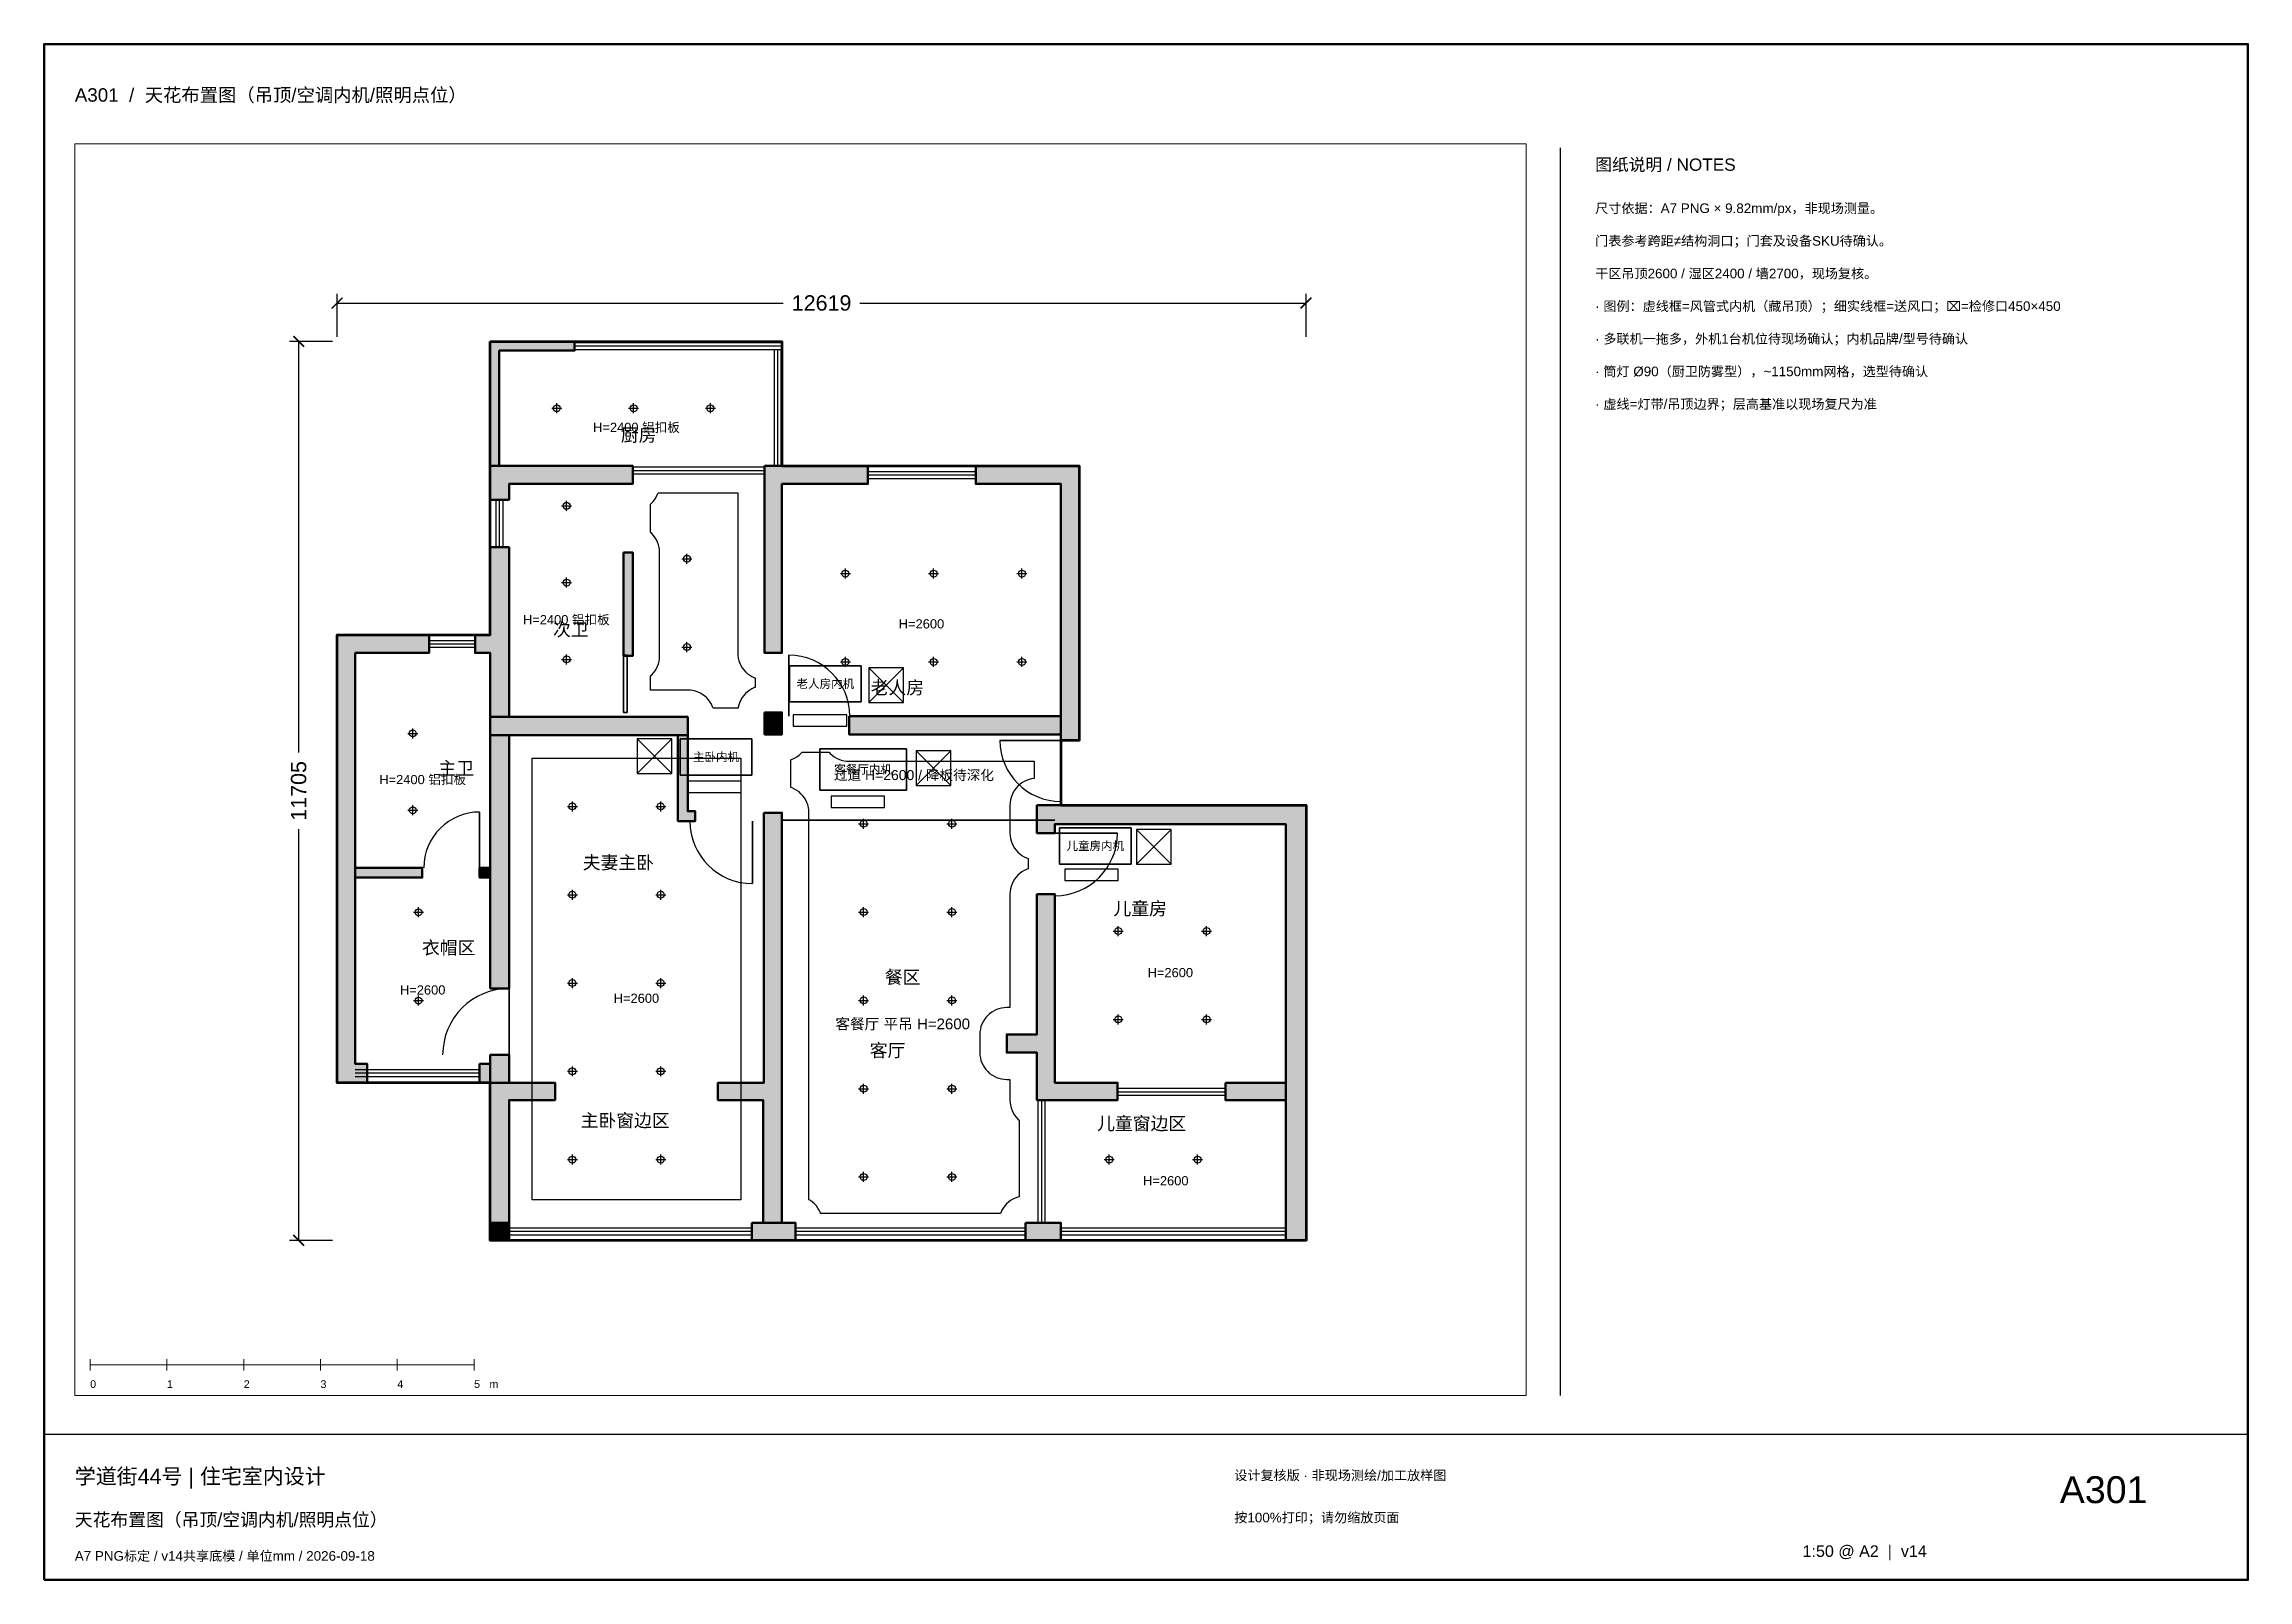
# Paper-space layout 'A301' of a CAD drawing. Header units: millimetres. Extents: x 10 to 584, y 10 to 410.
# The model-space entities are those that its viewports show. They can reach past a viewport. Long polylines and large blocks are cut down to what shows.
import ezdxf
from ezdxf.enums import TextEntityAlignment as Align

# ---------------------------------------------------------------- set-up
doc = ezdxf.new("R2010")
doc.units = ezdxf.units.MM
doc.linetypes.add('DASHED', pattern=[150, 100, -50])
for name, color, linetype, lineweight in [('A-CEIL', 7, 'Continuous', 25), ('A-DIMS', 7, 'Continuous', 18), ('A-DOOR', 7, 'Continuous', 25), ('A-FRAME', 7, 'Continuous', 25), ('A-TEXT', 7, 'Continuous', 18), ('A-VPORT', 7, 'Continuous', 25), ('A-WALL', 7, 'Continuous', 50), ('A-WINDOW', 7, 'Continuous', 25)]:
    doc.layers.add(name, color=color, linetype=linetype, lineweight=lineweight)
doc.styles.add('CN', font='Arial Unicode.ttf')
doc.dimstyles.new('ARCH', dxfattribs={"dimtxt": 200, "dimasz": 140, "dimexe": 120, "dimexo": 60, "dimgap": 60, "dimtad": 1, "dimdec": 0, "dimtxsty": 'CN', "dimblk": 'ARCHTICK', "dimcen": 2.5, "dimazin": 3, "dimtfac": 1, "dimtmove": 0, "dimatfit": 3})

# ---------------------------------------------------------------- blocks, each defined once
blk = doc.blocks.new('_ARCHTICK')
at = {"color": 0, "linetype": 'BYBLOCK', "const_width": 0.15}
blk.add_lwpolyline([(-0.5, -0.5), (0.5, 0.5)], dxfattribs=at)
blk = doc.blocks.new('*D1')
for p, q in [((0, 11765.44), (0, 12325.44)), ((0, 12205.44), (5809.35, 12205.44)), ((6809.35, 12205.44), (12618.7, 12205.44)), ((12618.7, 11765.44), (12618.7, 12325.44))]:
    blk.add_line(p, q)
at = {"layer": 'Defpoints'}
for p in [(0, 12205.44), (0, 11705.44), (12618.7, 11705.44)]:
    blk.add_point(p, dxfattribs=at)
at = {"layer": 'A-DIMS', "xscale": 140, "yscale": 140, "rotation": 180}
blk.add_blockref('_ARCHTICK', (0, 12205.44), dxfattribs=at)
at = {"layer": 'A-DIMS', "xscale": 140, "yscale": 140}
blk.add_blockref('_ARCHTICK', (12618.7, 12205.44), dxfattribs=at)
at = {"layer": 'A-DIMS', "insert": (6309.35, 12205.44), "char_height": 200, "attachment_point": 5, "style": 'CN'}
blk.add_mtext('12619', dxfattribs=at)
blk = doc.blocks.new('*D2')
for p, q in [((-60, 11705.44), (-620, 11705.44)), ((-500, 6352.72), (-500, 11705.44)), ((-500, 0), (-500, 5352.72)), ((-60, 0), (-620, 0))]:
    blk.add_line(p, q)
at = {"layer": 'Defpoints'}
for p in [(0, 11705.44), (-500, 0), (0, 0)]:
    blk.add_point(p, dxfattribs=at)
at = {"layer": 'A-DIMS', "xscale": 140, "yscale": 140}
for p, rotation in [((-500, 11705.44), 90), ((-500, 0), 270)]:
    blk.add_blockref('_ARCHTICK', p, dxfattribs=dict(at, rotation=rotation))
at = {"layer": 'A-DIMS', "insert": (-500, 5852.72), "char_height": 200, "attachment_point": 5, "rotation": 90, "style": 'CN'}
blk.add_mtext('11705', dxfattribs=at)

msp = doc.modelspace()

# ---------------------------------------------------------------- hatches: boundary and pattern name
at = {"layer": 'A-WALL'}
for points in [[(1993.5, 11705.4), (3093.3, 11705.4), (3093.3, 11587.6), (2111.3, 11587.6), (2111.3, 10085.1), (1993.5, 10085.1)], [(1993.5, 10085.1), (3849.4, 10085.1), (3849.4, 9849.5), (2239, 9849.5), (2239, 9643.2), (1993.5, 9643.2)], [(5567.9, 10085.1), (6913.3, 10085.1), (6913.3, 9849.5), (5793.8, 9849.5), (5793.8, 7649.8), (5567.9, 7649.8)], [(8317.5, 10085.1), (9662.9, 10085.1), (9662.9, 6510.7), (9427.2, 6510.7), (9427.2, 9849.5), (8317.5, 9849.5)], [(1993.5, 9024.6), (2239, 9024.6), (2239, 6815.1), (1993.5, 6815.1), (1993.5, 7649.8), (1797.1, 7649.8), (1797.1, 7885.5), (1993.5, 7885.5)], [(3731.6, 8955.8), (3849.4, 8955.8), (3849.4, 7610.5), (3731.6, 7610.5)], [(0, 7885.5), (1198, 7885.5), (1198, 7649.8), (235.7, 7649.8), (235.7, 2297.9), (392.8, 2297.9), (392.8, 2052.4), (0, 2052.4)], [(1993.5, 6815.1), (4566.3, 6815.1), (4566.3, 6579.4), (1993.5, 6579.4)], [(5567.9, 6874), (5793.8, 6874), (5793.8, 6589.2), (5567.9, 6589.2)], [(6667.8, 6824.9), (9427.2, 6824.9), (9427.2, 6589.2), (6667.8, 6589.2)], [(1993.5, 6579.4), (2239, 6579.4), (2239, 3279.9), (1993.5, 3279.9)], [(4438.6, 6579.4), (4566.3, 6579.4), (4566.3, 5587.6), (4664.5, 5587.6), (4664.5, 5459.9), (4438.6, 5459.9)], [(5558.1, 5567.9), (5793.8, 5567.9), (5793.8, 225.9), (5548.3, 225.9), (5548.3, 1826.5), (4959.1, 1826.5), (4959.1, 2052.4), (5558.1, 2052.4)], [(9113, 5666.1), (12618.7, 5666.1), (12618.7, 0), (12353.6, 0), (12353.6, 5420.6), (9348.6, 5420.6), (9348.6, 5302.8), (9113, 5302.8)], [(235.7, 4851.1), (1109.7, 4851.1), (1109.7, 4723.4), (235.7, 4723.4)], [(1856, 4851.1), (1993.5, 4851.1), (1993.5, 4723.4), (1856, 4723.4)], [(9113, 4507.4), (9348.6, 4507.4), (9348.6, 2052.4), (10163.7, 2052.4), (10163.7, 1826.5), (9113, 1826.5), (9113, 2445.2), (8720.2, 2445.2), (8720.2, 2680.9), (9113, 2680.9)], [(1856, 2297.9), (1993.5, 2297.9), (1993.5, 2415.7), (2239, 2415.7), (2239, 2052.4), (1856, 2052.4)], [(1993.5, 2415.7), (2239, 2415.7), (2239, 2052.4), (2838, 2052.4), (2838, 1826.5), (2239, 1826.5), (2239, 225.9), (1993.5, 225.9)], [(11568, 2052.4), (12353.6, 2052.4), (12353.6, 1826.5), (11568, 1826.5)], [(1993.5, 225.9), (2239, 225.9), (2239, 0), (1993.5, 0)], [(5401, 225.9), (5970.6, 225.9), (5970.6, 0), (5401, 0)], [(8965.7, 225.9), (9427.2, 225.9), (9427.2, 0), (8965.7, 0)]]:
    msp.add_hatch(color=8, dxfattribs=at).paths.add_polyline_path(points)

# ---------------------------------------------------------------- linework, layer by layer
at = {"layer": 'A-CEIL'}
for p, q in [((2796.3, 10835.1), (2926.3, 10835.1)), ((2861.3, 10770.1), (2861.3, 10900.1)), ((3796.3, 10835.1), (3926.3, 10835.1)), ((3861.3, 10770.1), (3861.3, 10900.1)), ((4796.3, 10835.1), (4926.3, 10835.1)), ((4861.3, 10770.1), (4861.3, 10900.1)), ((2924, 9565.1), (3054, 9565.1)), ((2989, 9500.1), (2989, 9630.1)), ((4556.6, 8810), (4556.6, 8940)), ((2989, 8500.1), (2989, 8630.1)), ((4491.6, 8875), (4621.6, 8875)), ((6553.8, 8682.1), (6683.8, 8682.1)), ((6618.8, 8617.1), (6618.8, 8747.1)), ((7703.8, 8682.1), (7833.8, 8682.1)), ((7768.8, 8617.1), (7768.8, 8747.1)), ((8853.8, 8682.1), (8983.8, 8682.1)), ((8918.8, 8617.1), (8918.8, 8747.1)), ((2924, 8565.1), (3054, 8565.1)), ((4556.6, 7660), (4556.6, 7790)), ((2924, 7565.1), (3054, 7565.1)), ((2989, 7500.1), (2989, 7630.1)), ((4491.6, 7725), (4621.6, 7725)), ((6553.8, 7532.1), (6683.8, 7532.1)), ((6618.8, 7467.1), (6618.8, 7597.1)), ((7703.8, 7532.1), (7833.8, 7532.1)), ((7768.8, 7467.1), (7768.8, 7597.1)), ((8853.8, 7532.1), (8983.8, 7532.1)), ((8918.8, 7467.1), (8918.8, 7597.1)), ((6923.1, 7001.7), (7374.8, 7453.4)), ((7374.8, 7001.7), (6923.1, 7453.4)), ((920.7, 6601.1), (1050.7, 6601.1)), ((985.7, 6536.1), (985.7, 6666.1)), ((3908.4, 6078.6), (4360.1, 6530.3)), ((4360.1, 6078.6), (3908.4, 6530.3)), ((7541.8, 5921.5), (7993.5, 6373.2)), ((7993.5, 5921.5), (7541.8, 6373.2)), ((920.7, 5601.1), (1050.7, 5601.1)), ((985.7, 5536.1), (985.7, 5666.1)), ((2999, 5650.9), (3129, 5650.9)), ((3064, 5585.9), (3064, 5715.9)), ((4149, 5650.9), (4279, 5650.9)), ((4214, 5585.9), (4214, 5715.9)), ((6856.6, 5360), (6856.6, 5490)), ((8006.6, 5360), (8006.6, 5490)), ((6791.6, 5425), (6921.6, 5425)), ((7941.6, 5425), (8071.6, 5425)), ((10409.2, 4900.2), (10860.9, 5351.9)), ((10860.9, 4900.2), (10409.2, 5351.9)), ((1060.7, 4207.9), (1060.7, 4337.9)), ((2999, 4500.9), (3129, 4500.9)), ((3064, 4435.9), (3064, 4565.9)), ((4149, 4500.9), (4279, 4500.9)), ((4214, 4435.9), (4214, 4565.9)), ((6856.6, 4210), (6856.6, 4340)), ((8006.6, 4210), (8006.6, 4340)), ((995.7, 4272.9), (1125.7, 4272.9)), ((6791.6, 4275), (6921.6, 4275)), ((7941.6, 4275), (8071.6, 4275)), ((10108.6, 4027.4), (10238.6, 4027.4)), ((10173.6, 3962.4), (10173.6, 4092.4)), ((11258.6, 4027.4), (11388.6, 4027.4)), ((11323.6, 3962.4), (11323.6, 4092.4)), ((1060.7, 3057.9), (1060.7, 3187.9)), ((2999, 3350.9), (3129, 3350.9)), ((3064, 3285.9), (3064, 3415.9)), ((4149, 3350.9), (4279, 3350.9)), ((4214, 3285.9), (4214, 3415.9)), ((6856.6, 3060), (6856.6, 3190)), ((8006.6, 3060), (8006.6, 3190)), ((995.7, 3122.9), (1125.7, 3122.9)), ((6791.6, 3125), (6921.6, 3125)), ((7941.6, 3125), (8071.6, 3125)), ((10108.6, 2877.4), (10238.6, 2877.4)), ((10173.6, 2812.4), (10173.6, 2942.4)), ((11258.6, 2877.4), (11388.6, 2877.4)), ((11323.6, 2812.4), (11323.6, 2942.4)), ((2999, 2200.9), (3129, 2200.9)), ((3064, 2135.9), (3064, 2265.9)), ((4149, 2200.9), (4279, 2200.9)), ((4214, 2135.9), (4214, 2265.9)), ((6856.6, 1910), (6856.6, 2040)), ((8006.6, 1910), (8006.6, 2040)), ((6791.6, 1975), (6921.6, 1975)), ((7941.6, 1975), (8071.6, 1975)), ((2999, 1050.9), (3129, 1050.9)), ((3064, 985.9), (3064, 1115.9)), ((4149, 1050.9), (4279, 1050.9)), ((4214, 985.9), (4214, 1115.9)), ((6856.6, 760), (6856.6, 890)), ((8006.6, 760), (8006.6, 890)), ((9990.8, 1050.9), (10120.8, 1050.9)), ((10055.8, 985.9), (10055.8, 1115.9)), ((11140.8, 1050.9), (11270.8, 1050.9)), ((11205.8, 985.9), (11205.8, 1115.9)), ((6791.6, 825), (6921.6, 825)), ((7941.6, 825), (8071.6, 825))]:
    msp.add_line(p, q, dxfattribs=at)
at = {"layer": 'A-CEIL', "linetype": 'DASHED', "lineweight": 35}
msp.add_line((5793.8, 5469.7), (9348.6, 5469.7), dxfattribs=at)
at = {"layer": 'A-CEIL', "linetype": 'DASHED', "lineweight": 25}
for points in [[(4081.6, 9588.1), (4096.9, 9602), (4120, 9627.4), (4140.5, 9655), (4158.1, 9684.5), (4172.8, 9715.5), (4179.8, 9735.1), (5217.9, 9735.1), (5217.9, 7649.8), (5219.6, 7615.5), (5224.7, 7581.5), (5233, 7548.2), (5244.6, 7515.8), (5259.3, 7484.8), (5276.9, 7455.3), (5297.4, 7427.7), (5320.5, 7402.3), (5345.9, 7379.2), (5373.5, 7358.8), (5403, 7341.1), (5434, 7326.4), (5443.8, 7322.9), (5443.8, 7200.9), (5434, 7197.4), (5403, 7182.7), (5373.5, 7165), (5345.9, 7144.6), (5320.5, 7121.5), (5297.4, 7096), (5276.9, 7068.4), (5259.3, 7039), (5244.6, 7007.9), (5233, 6975.6), (5224.7, 6942.3), (5222.8, 6929.4), (4896.7, 6929.4), (4889.7, 6949), (4875, 6980.1), (4857.3, 7009.5), (4836.9, 7037.1), (4813.8, 7062.6), (4788.3, 7085.6), (4760.7, 7106.1), (4731.3, 7123.8), (4700.2, 7138.4), (4667.9, 7150), (4634.6, 7158.4), (4600.6, 7163.4), (4566.3, 7165.1), (4081.6, 7165.1), (4081.6, 7349.1), (4096.9, 7363), (4120, 7388.5), (4140.5, 7416.1), (4158.1, 7445.5), (4172.8, 7476.6), (4184.4, 7508.9), (4192.7, 7542.2), (4197.8, 7576.2), (4199.4, 7610.5), (4199.4, 8955.8), (4197.8, 8990.1), (4192.7, 9024.1), (4184.4, 9057.4), (4172.8, 9089.8), (4158.1, 9120.8), (4140.5, 9150.3), (4120, 9177.9), (4096.9, 9203.3), (4081.6, 9217.2)], [(5908.1, 6258.8), (5927.7, 6265.9), (5958.8, 6280.5), (5988.2, 6298.2), (6015.8, 6318.7), (6041.3, 6341.7), (6055.2, 6357.1), (6406.4, 6357.1), (6420.3, 6341.7), (6445.7, 6318.7), (6473.3, 6298.2), (6502.8, 6280.5), (6533.8, 6265.9), (6566.2, 6254.3), (6599.5, 6245.9), (6633.5, 6240.9), (6667.8, 6239.2), (9077.2, 6239.2), (9077.2, 6014.2), (9044.7, 6009.4), (9011.4, 6001.1), (8979, 5989.5), (8948, 5974.8), (8918.5, 5957.2), (8890.9, 5936.7), (8865.5, 5913.6), (8842.4, 5888.2), (8821.9, 5860.6), (8804.3, 5831.1), (8789.6, 5800.1), (8778, 5767.7), (8769.7, 5734.4), (8764.6, 5700.4), (8763, 5666.1), (8763, 5302.8), (8764.6, 5268.5), (8769.7, 5234.5), (8778, 5201.2), (8789.6, 5168.9), (8804.3, 5137.8), (8821.9, 5108.4), (8842.4, 5080.8), (8865.5, 5055.3), (8890.9, 5032.2), (8918.5, 5011.8), (8948, 4994.1), (8979, 4979.4), (8998.6, 4972.4), (8998.6, 4837.8), (8979, 4830.7), (8948, 4816.1), (8918.5, 4798.4), (8890.9, 4777.9), (8865.5, 4754.9), (8842.4, 4729.4), (8821.9, 4701.8), (8804.3, 4672.4), (8789.6, 4641.3), (8778, 4609), (8769.7, 4575.7), (8764.6, 4541.7), (8763, 4507.4), (8763, 3030.9), (8720.2, 3030.9), (8685.9, 3029.2), (8651.9, 3024.1), (8618.6, 3015.8), (8586.2, 3004.2), (8555.2, 2989.5), (8525.7, 2971.9), (8498.1, 2951.4), (8472.7, 2928.3), (8449.6, 2902.9), (8429.1, 2875.3), (8411.5, 2845.8), (8396.8, 2814.8), (8385.2, 2782.5), (8376.9, 2749.1), (8371.8, 2715.2), (8370.2, 2680.9), (8370.2, 2445.2), (8371.8, 2410.9), (8376.9, 2376.9), (8385.2, 2343.6), (8396.8, 2311.2), (8411.5, 2280.2), (8429.1, 2250.7), (8449.6, 2223.1), (8472.7, 2197.7), (8498.1, 2174.6), (8525.7, 2154.2), (8555.2, 2136.5), (8586.2, 2121.8), (8618.6, 2110.3), (8651.9, 2101.9), (8685.9, 2096.9), (8720.2, 2095.2), (8763, 2095.2), (8763, 1826.5), (8764.6, 1792.2), (8769.7, 1758.2), (8778, 1724.9), (8789.6, 1692.6), (8804.3, 1661.5), (8821.9, 1632.1), (8842.4, 1604.5), (8865.5, 1579), (8880.8, 1565.1), (8880.8, 565), (8864.1, 560.8), (8831.7, 549.2), (8800.7, 534.5), (8771.2, 516.9), (8743.6, 496.4), (8718.2, 473.3), (8695.1, 447.9), (8674.6, 420.3), (8657, 390.8), (8642.3, 359.8), (8638.8, 350), (6297.4, 350), (6293.9, 359.8), (6279.2, 390.8), (6261.6, 420.3), (6241.1, 447.9), (6218, 473.3), (6192.6, 496.4), (6165, 516.9), (6143.8, 529.6), (6143.8, 5567.9), (6142.1, 5602.2), (6137.1, 5636.2), (6128.7, 5669.5), (6117.2, 5701.9), (6102.5, 5732.9), (6084.8, 5762.4), (6064.4, 5790), (6041.3, 5815.4), (6015.8, 5838.5), (5988.2, 5859), (5958.8, 5876.6), (5927.7, 5891.3), (5908.1, 5898.3)], [(2539, 6279.4), (5258.1, 6279.4), (5258.1, 525.9), (2539, 525.9)]]:
    msp.add_lwpolyline(points, close=True, dxfattribs=at)
at = {"layer": 'A-CEIL', "linetype": 'DASHED', "lineweight": 35}
for points in [[(5892, 7011.5), (6824.9, 7011.5), (6824.9, 7482.8), (5892, 7482.8)], [(4468.1, 6058.9), (5401, 6058.9), (5401, 6530.3), (4468.1, 6530.3)], [(6284.8, 5862.5), (7414.1, 5862.5), (7414.1, 6402.6), (6284.8, 6402.6)], [(9407.6, 4900.2), (10340.5, 4900.2), (10340.5, 5371.5), (9407.6, 5371.5)]]:
    msp.add_lwpolyline(points, close=True, dxfattribs=at)
at = {"layer": 'A-CEIL', "lineweight": 25}
for points in [[(6923.1, 7001.7), (7374.8, 7001.7), (7374.8, 7453.4), (6923.1, 7453.4)], [(5941.1, 6697.2), (6638.3, 6697.2), (6638.3, 6844.5), (5941.1, 6844.5)], [(3908.4, 6078.6), (4360.1, 6078.6), (4360.1, 6530.3), (3908.4, 6530.3)], [(7541.8, 5921.5), (7993.5, 5921.5), (7993.5, 6373.2), (7541.8, 6373.2)], [(4566.3, 5833.1), (5263.5, 5833.1), (5263.5, 5980.4), (4566.3, 5980.4)], [(6432.1, 5636.7), (7129.3, 5636.7), (7129.3, 5784), (6432.1, 5784)], [(10409.2, 4900.2), (10860.9, 4900.2), (10860.9, 5351.9), (10409.2, 5351.9)], [(9476.3, 4684.1), (10173.5, 4684.1), (10173.5, 4831.4), (9476.3, 4831.4)]]:
    msp.add_lwpolyline(points, close=True, dxfattribs=at)
at = {"layer": 'A-CEIL'}
for centre in [(2861.3, 10835.1), (3861.3, 10835.1), (4861.3, 10835.1), (2989, 9565.1), (4556.6, 8875), (2989, 8565.1), (6618.8, 8682.1), (7768.8, 8682.1), (8918.8, 8682.1), (4556.6, 7725), (2989, 7565.1), (6618.8, 7532.1), (7768.8, 7532.1), (8918.8, 7532.1), (985.7, 6601.1), (985.7, 5601.1), (3064, 5650.9), (4214, 5650.9), (6856.6, 5425), (8006.6, 5425), (1060.7, 4272.9), (3064, 4500.9), (4214, 4500.9), (6856.6, 4275), (8006.6, 4275), (10173.6, 4027.4), (11323.6, 4027.4), (1060.7, 3122.9), (3064, 3350.9), (4214, 3350.9), (6856.6, 3125), (8006.6, 3125), (10173.6, 2877.4), (11323.6, 2877.4), (3064, 2200.9), (4214, 2200.9), (6856.6, 1975), (8006.6, 1975), (3064, 1050.9), (4214, 1050.9), (6856.6, 825), (8006.6, 825), (10055.8, 1050.9), (11205.8, 1050.9)]:
    msp.add_circle(centre, 45, dxfattribs=at)
at = {"layer": 'A-DOOR', "lineweight": 35}
for p, q in [((5882.2, 6824.9), (5882.2, 7620.3)), ((9427.2, 6510.7), (8631.8, 6510.7)), ((1856, 4851.1), (1856, 5577.8)), ((5410.8, 5459.9), (5410.8, 4644.9)), ((9348.6, 5302.8), (10163.7, 5302.8)), ((2239, 2415.7), (2239, 3279.9))]:
    msp.add_line(p, q, dxfattribs=at)
msp.add_lwpolyline([(3731.6, 6874), (3776.6, 6874), (3776.6, 7620.3), (3731.6, 7620.3)], close=True, dxfattribs=at)
at = {"layer": 'A-DOOR'}
for centre, radius, start, end in [((5882.2, 6824.9), 795.4, 0, 90), ((9427.2, 6510.7), 795.4, 180, -90), ((1856, 4851.1), 726.7, 90, 180), ((5410.8, 5459.9), 815.1, 180, -90), ((9348.6, 5302.8), 815.1, -90, 0), ((2239, 2415.7), 864.2, 90, 180)]:
    msp.add_arc(centre, radius, start, end, dxfattribs=at)
at = {"layer": 'A-WALL', "lineweight": 70}
msp.add_lwpolyline([(1993.5, 11705.4), (5793.8, 11705.4), (5793.8, 10085.1), (9662.9, 10085.1), (9662.9, 6510.7), (9427.2, 6510.7), (9427.2, 5666.1), (12618.7, 5666.1), (12618.7, 0), (1993.5, 0), (1993.5, 2052.4), (0, 2052.4), (0, 7885.5), (1993.5, 7885.5)], close=True, dxfattribs=at)
at = {"layer": 'A-WALL', "lineweight": 50}
for points in [[(1993.5, 11705.4), (3093.3, 11705.4), (3093.3, 11587.6), (2111.3, 11587.6), (2111.3, 10085.1), (1993.5, 10085.1)], [(1993.5, 10085.1), (3849.4, 10085.1), (3849.4, 9849.5), (2239, 9849.5), (2239, 9643.2), (1993.5, 9643.2)], [(5567.9, 10085.1), (6913.3, 10085.1), (6913.3, 9849.5), (5793.8, 9849.5), (5793.8, 7649.8), (5567.9, 7649.8)], [(8317.5, 10085.1), (9662.9, 10085.1), (9662.9, 6510.7), (9427.2, 6510.7), (9427.2, 9849.5), (8317.5, 9849.5)], [(1993.5, 9024.6), (2239, 9024.6), (2239, 6815.1), (1993.5, 6815.1), (1993.5, 7649.8), (1797.1, 7649.8), (1797.1, 7885.5), (1993.5, 7885.5)], [(3731.6, 8955.8), (3849.4, 8955.8), (3849.4, 7610.5), (3731.6, 7610.5)], [(0, 7885.5), (1198, 7885.5), (1198, 7649.8), (235.7, 7649.8), (235.7, 2297.9), (392.8, 2297.9), (392.8, 2052.4), (0, 2052.4)], [(1993.5, 6815.1), (4566.3, 6815.1), (4566.3, 6579.4), (1993.5, 6579.4)], [(5567.9, 6874), (5793.8, 6874), (5793.8, 6589.2), (5567.9, 6589.2)], [(6667.8, 6824.9), (9427.2, 6824.9), (9427.2, 6589.2), (6667.8, 6589.2)], [(1993.5, 6579.4), (2239, 6579.4), (2239, 3279.9), (1993.5, 3279.9)], [(4438.6, 6579.4), (4566.3, 6579.4), (4566.3, 5587.6), (4664.5, 5587.6), (4664.5, 5459.9), (4438.6, 5459.9)], [(5558.1, 5567.9), (5793.8, 5567.9), (5793.8, 225.9), (5548.3, 225.9), (5548.3, 1826.5), (4959.1, 1826.5), (4959.1, 2052.4), (5558.1, 2052.4)], [(9113, 5666.1), (12618.7, 5666.1), (12618.7, 0), (12353.6, 0), (12353.6, 5420.6), (9348.6, 5420.6), (9348.6, 5302.8), (9113, 5302.8)], [(235.7, 4851.1), (1109.7, 4851.1), (1109.7, 4723.4), (235.7, 4723.4)], [(1856, 4851.1), (1993.5, 4851.1), (1993.5, 4723.4), (1856, 4723.4)], [(9113, 4507.4), (9348.6, 4507.4), (9348.6, 2052.4), (10163.7, 2052.4), (10163.7, 1826.5), (9113, 1826.5), (9113, 2445.2), (8720.2, 2445.2), (8720.2, 2680.9), (9113, 2680.9)], [(1856, 2297.9), (1993.5, 2297.9), (1993.5, 2415.7), (2239, 2415.7), (2239, 2052.4), (1856, 2052.4)], [(1993.5, 2415.7), (2239, 2415.7), (2239, 2052.4), (2838, 2052.4), (2838, 1826.5), (2239, 1826.5), (2239, 225.9), (1993.5, 225.9)], [(11568, 2052.4), (12353.6, 2052.4), (12353.6, 1826.5), (11568, 1826.5)], [(1993.5, 225.9), (2239, 225.9), (2239, 0), (1993.5, 0)], [(5401, 225.9), (5970.6, 225.9), (5970.6, 0), (5401, 0)], [(8965.7, 225.9), (9427.2, 225.9), (9427.2, 0), (8965.7, 0)]]:
    msp.add_lwpolyline(points, close=True, dxfattribs=at)
at = {"layer": 'A-WINDOW'}
for p, q in [((3093.3, 11691.5), (5793.8, 11691.5)), ((3093.3, 11601.5), (5793.8, 11601.5)), ((5689.9, 11587.6), (5689.9, 10085.1)), ((5779.9, 11587.6), (5779.9, 10085.1)), ((3849.4, 10071.2), (5567.9, 10071.2)), ((3849.4, 9981.2), (5567.9, 9981.2)), ((6913.3, 10012.3), (8317.5, 10012.3)), ((6913.3, 9922.3), (8317.5, 9922.3)), ((2066.3, 9643.2), (2066.3, 9024.6)), ((2156.3, 9643.2), (2156.3, 9024.6)), ((1198, 7812.6), (1797.1, 7812.6)), ((1198, 7722.6), (1797.1, 7722.6)), ((235.7, 2225), (1856, 2225)), ((235.7, 2135), (1856, 2135)), ((9126.9, 1826.5), (9126.9, 225.9)), ((9216.9, 1826.5), (9216.9, 225.9)), ((10163.7, 1979.5), (11568, 1979.5)), ((10163.7, 1889.5), (11568, 1889.5)), ((2239, 162.8), (5401, 162.8)), ((2239, 72.8), (5401, 72.8)), ((5970.6, 162.8), (8965.7, 162.8)), ((5970.6, 72.8), (8965.7, 72.8)), ((9427.2, 162.8), (12353.6, 162.8)), ((9427.2, 72.8), (12353.6, 72.8))]:
    msp.add_line(p, q, dxfattribs=at)
at = {"layer": 'A-WINDOW', "lineweight": 25}
for p, q in [((3093.3, 11646.5), (5793.8, 11646.5)), ((5734.9, 11587.6), (5734.9, 10085.1)), ((3849.4, 10026.2), (5567.9, 10026.2)), ((6913.3, 9967.3), (8317.5, 9967.3)), ((2111.3, 9643.2), (2111.3, 9024.6)), ((1198, 7767.6), (1797.1, 7767.6)), ((235.7, 2180), (1856, 2180)), ((9171.9, 1826.5), (9171.9, 225.9)), ((10163.7, 1934.5), (11568, 1934.5)), ((2239, 117.8), (5401, 117.8)), ((5970.6, 117.8), (8965.7, 117.8)), ((9427.2, 117.8), (12353.6, 117.8))]:
    msp.add_line(p, q, dxfattribs=at)

# ---------------------------------------------------------------- texts
at = {"layer": 'A-TEXT', "true_color": 0x121212, "style": 'CN'}
for s, height, p in [('H=2400 铝扣板', 120, (3898.5, 10586.4)), ('厨房', 170, (3928, 10487.8)), ('H=2400 铝扣板', 120, (2985.3, 8082.3)), ('次卫', 170, (3044.2, 7954.2)), ('H=2600', 120, (7610.5, 8028.3)), ('老人房内机', 110, (6358.5, 7247.2)), ('老人房', 170, (7296.3, 7198.1)), ('主卧内机', 110, (4934.6, 6294.6)), ('H=2400 铝扣板', 120, (1114.6, 6000.4)), ('主卫', 170, (1551.6, 6147.3)), ('过道 H=2600 / 降板待深化', 130, (7512.3, 6058.9)), ('客餐厅内机', 110, (6849.4, 6132.6)), ('儿童房内机', 110, (9874, 5135.9)), ('夫妻主卧', 170, (3662.9, 4919.8)), ('儿童房', 170, (10458.3, 4320.8)), ('衣帽区', 170, (1453.4, 3810.2)), ('餐区', 170, (7365, 3427.2)), ('H=2600', 120, (10851.1, 3486.5)), ('H=2600', 120, (1114.6, 3260.7)), ('H=2600', 120, (3898.5, 3152.6)), ('客餐厅 平吊 H=2600', 140, (7365, 2818.3)), ('客厅', 170, (7168.6, 2474.6)), ('主卧窗边区', 170, (3751.2, 1561.4)), ('儿童窗边区', 170, (10477.9, 1522.1)), ('H=2600', 120, (10792.2, 776.2))]:
    msp.add_text(s, height=height, dxfattribs=at).set_placement(p, align=Align.MIDDLE_CENTER)

# ---------------------------------------------------------------- dimensions: what is measured, and where the dimension line sits
at = {"layer": 'A-DIMS', "true_color": 0x121212}
dim = msp.add_linear_dim(base=(0, 12205.4), p1=(0, 11705.4), p2=(12618.7, 11705.4), dimstyle='ARCH', dxfattribs=at)
dim.commit()
dim.dimension.update_dxf_attribs({"geometry": '*D1', "text_midpoint": (6309.4, 12205.4)})
dim = msp.add_linear_dim(base=(-500, 0), p1=(0, 0), p2=(0, 11705.4), angle=90, dimstyle='ARCH', dxfattribs=at)
dim.commit()
dim.dimension.update_dxf_attribs({"geometry": '*D2', "text_midpoint": (-500, 5852.7)})

psp = doc.layouts.new('A301')

# ---------------------------------------------------------------- linework, layer by layer
at = {"layer": 'A-DIMS'}
for p, q in [((22, 64.5), (22, 67.5)), ((22, 66), (122, 66)), ((42, 64.5), (42, 67.5)), ((62, 64.5), (62, 67.5)), ((82, 64.5), (82, 67.5)), ((102, 64.5), (102, 67.5)), ((122, 64.5), (122, 67.5))]:
    psp.add_line(p, q, dxfattribs=at)
at = {"layer": 'A-FRAME'}
for p, q in [((405, 58), (405, 383)), ((10, 48), (584, 48))]:
    psp.add_line(p, q, dxfattribs=at)
at = {"layer": 'A-FRAME', "lineweight": 50}
psp.add_lwpolyline([(10, 10), (584, 10), (584, 410), (10, 410)], close=True, dxfattribs=at)

# ---------------------------------------------------------------- texts
at = {"layer": 'A-TEXT', "true_color": 0x121212, "style": 'CN'}
for s, height, p in [('A301  /  天花布置图（吊顶/空调内机/照明点位）', 3.5, (18, 395)), ('图纸说明 / NOTES', 3.2, (414, 377)), ('尺寸依据：A7 PNG × 9.82mm/px，非现场测量。', 2.5, (414, 366)), ('门表参考跨距≠结构洞口；门套及设备SKU待确认。', 2.5, (414, 357.5)), ('干区吊顶2600 / 湿区2400 / 墙2700，现场复核。', 2.5, (414, 349)), ('· 图例：虚线框=风管式内机（藏吊顶）；细实线框=送风口；⌧=检修口450×450', 2.5, (414, 340.5)), ('· 多联机一拖多，外机1台机位待现场确认；内机品牌/型号待确认', 2.5, (414, 332)), ('· 筒灯 Ø90（厨卫防雾型），~1150mm网格，选型待确认', 2.5, (414, 323.5)), ('· 虚线=灯带/吊顶边界；层高基准以现场复尺为准', 2.5, (414, 315)), ('0', 2, (22, 60)), ('1', 2, (42, 60)), ('2', 2, (62, 60)), ('3', 2, (82, 60)), ('4', 2, (102, 60)), ('5', 2, (122, 60)), ('m', 2, (126, 60)), ('学道街44号 | 住宅室内设计', 4, (18, 35)), ('设计复核版 · 非现场测绘/加工放样图', 2.5, (320, 36)), ('A301', 7, (535, 30)), ('天花布置图（吊顶/空调内机/照明点位）', 3.4, (18, 24)), ('按100%打印；请勿缩放页面', 2.5, (320, 25)), ('A7 PNG标定 / v14共享底模 / 单位mm / 2026-09-18', 2.5, (18, 15)), ('1:50 @ A2  |  v14', 3, (468, 16))]:
    psp.add_text(s, height=height, dxfattribs=at).set_placement(p)

# ---------------------------------------------------------------- viewports
at = {"layer": 'A-VPORT'}
psp.add_viewport(center=(207, 221), size=(378, 326), view_center_point=(6034.15, 6127.92), view_height=16300, dxfattribs=at)

doc.saveas('drawing.dxf')
